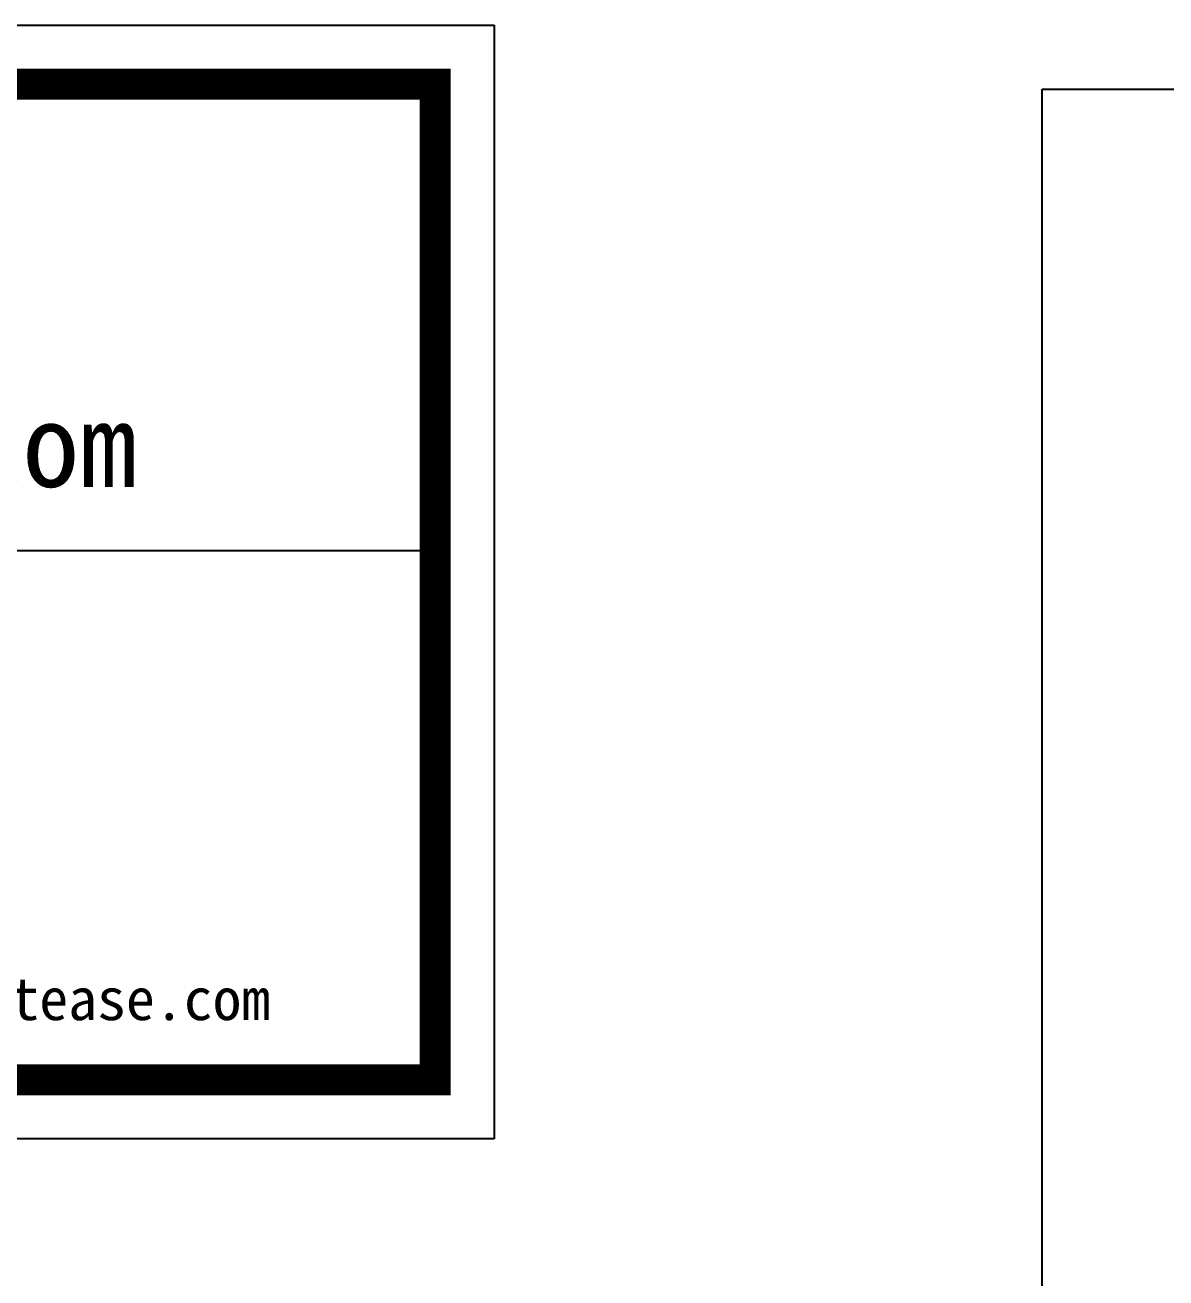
# Model space of a CAD drawing. Extents: x 1035948 to 1665131, y -158296 to 142149.
# Drawn here: x 1189885 to 1251304, y 74718 to 142149 of the extents above; entities that cross this region are included whole.
import ezdxf

# ---------------------------------------------------------------- set-up
doc = ezdxf.new("R2010")
doc.units = 0
doc.header["$LTSCALE"] = 200
doc.header["$MEASUREMENT"] = 0
doc.layers.get('0').update_dxf_attribs({"linetype": 'CONTINUOUS'})
doc.layers.add('COLUMN', color=7, linetype='CONTINUOUS')
doc.layers.add('X1', color=3, linetype='CONTINUOUS')
doc.styles.add('163', font='SimSun.ttf', dxfattribs={"width": 0.99})

# ---------------------------------------------------------------- blocks, each defined once
blk = doc.blocks.new('园林站图块')
at = {"color": 7}
for p, q in [((371263.1, 8808.5), (388039.6, 8808.5)), ((388039.6, 8808.5), (388039.6, 1315)), ((371667.8, 5274.1), (387634.1, 5274.1)), ((388039.6, 1315), (371263.1, 1315))]:
    blk.add_line(p, q, dxfattribs=at)
at = {"color": 7, "const_width": 210}
blk.add_lwpolyline([(371660.8, 1712.7), (371660.8, 8410.8), (387641.9, 8410.8), (387641.9, 1712.7), (371660.8, 1712.7)], dxfattribs=at)
at = {"color": 3, "style": '163'}
for s, height, p in [('Co.163.com', 567, (381777.9, 5701.2)), ('市场部：ivpmarket@service.netease.com  技术部：ivptech@service.netease.com', 285.768, (372139.9, 2114.4))]:
    blk.add_text(s, height=height, dxfattribs=at).set_placement(p)

msp = doc.modelspace()

# ---------------------------------------------------------------- linework, layer by layer
at = {"layer": 'X1'}
msp.add_lwpolyline([(1244631.48832, 138703.72674), (1665131.48832, 138703.72674), (1665131.48832, -158296.27326), (1244631.48832, -158296.27326)], close=True, dxfattribs=at)

# ---------------------------------------------------------------- block references
at = {"layer": 'COLUMN', "xscale": 8, "yscale": 8, "zscale": 8}
msp.add_blockref('园林站图块', (-1889175.36049, 71680.74133), dxfattribs=at)

doc.saveas('drawing.dxf')
